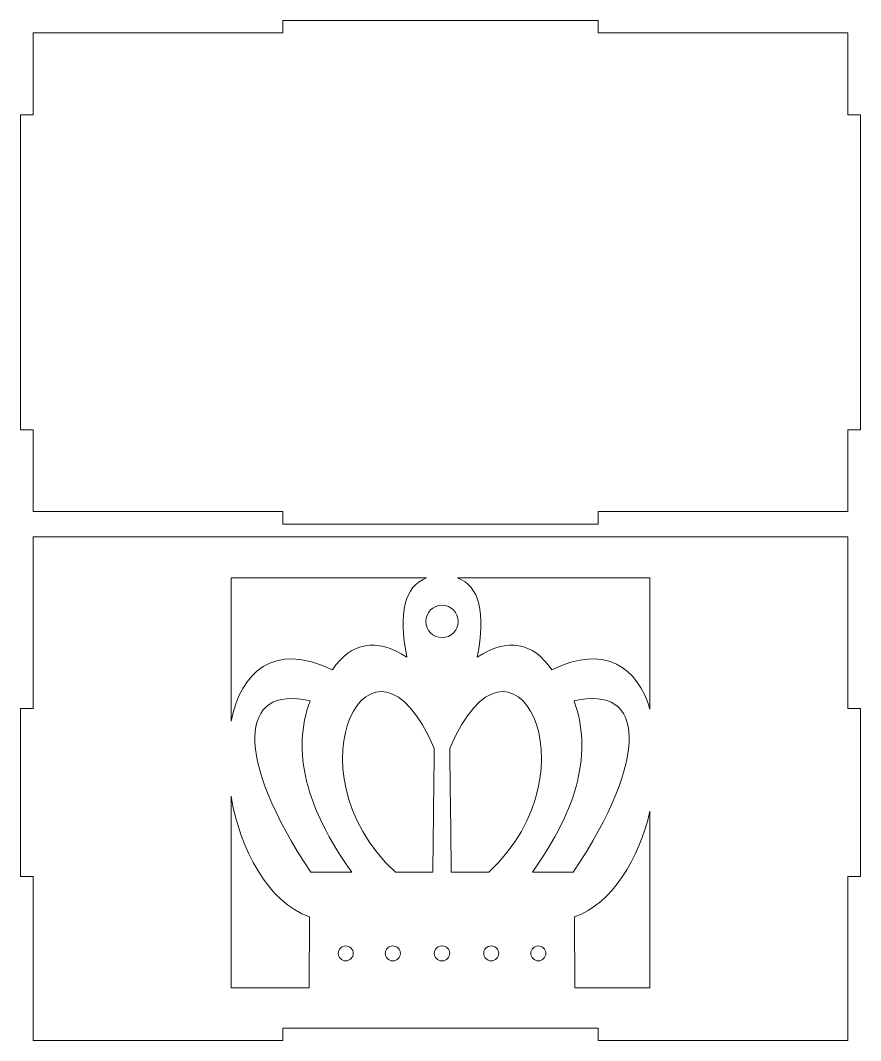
# Model space of a CAD drawing. Header units: millimetres. Extents: x -1460 to 1460, y -777 to 775.
# Drawn here: x -275.2 to -75.2, y -775.1 to -532.1 of the extents above; entities that cross this region are included whole.
import ezdxf

# ---------------------------------------------------------------- set-up
doc = ezdxf.new("R2010")
doc.units = ezdxf.units.MM
doc.header["$MEASUREMENT"] = 0
doc.layers.add('Camada 1', color=7, linetype='Continuous')

msp = doc.modelspace()

# ---------------------------------------------------------------- linework, layer by layer
at = {"layer": 'Camada 1', "color": 250, "lineweight": 20}
for points, knots in [([(-137.7483, -532.1064), (-137.7483, -532.1064), (-212.7483, -532.1064), (-212.7483, -532.1064), (-212.7483, -532.1064), (-212.7483, -532.1064), (-212.7483, -535.1064), (-212.7483, -535.1064), (-212.7483, -535.1064), (-212.7483, -535.1064), (-272.2483, -535.1064), (-272.2483, -535.1064), (-272.2483, -535.1064), (-272.2483, -535.1064), (-272.2483, -554.6064), (-272.2483, -554.6064), (-272.2483, -554.6064), (-272.2483, -554.6064), (-275.2483, -554.6064), (-275.2483, -554.6064), (-275.2483, -554.6064), (-275.2483, -554.6064), (-275.2483, -629.6064), (-275.2483, -629.6064), (-275.2483, -629.6064), (-275.2483, -629.6064), (-272.2483, -629.6064), (-272.2483, -629.6064), (-272.2483, -629.6064), (-272.2483, -629.6064), (-272.2483, -649.1064), (-272.2483, -649.1064), (-272.2483, -649.1064), (-272.2483, -649.1064), (-212.7483, -649.1064), (-212.7483, -649.1064), (-212.7483, -649.1064), (-212.7483, -649.1064), (-212.7483, -652.1064), (-212.7483, -652.1064), (-212.7483, -652.1064), (-212.7483, -652.1064), (-137.7483, -652.1064), (-137.7483, -652.1064), (-137.7483, -652.1064), (-137.7483, -652.1064), (-137.7483, -649.1064), (-137.7483, -649.1064), (-137.7483, -649.1064), (-137.7483, -649.1064), (-78.2483, -649.1064), (-78.2483, -649.1064), (-78.2483, -649.1064), (-78.2483, -649.1064), (-78.2483, -629.6064), (-78.2483, -629.6064), (-78.2483, -629.6064), (-78.2483, -629.6064), (-75.2483, -629.6064), (-75.2483, -629.6064), (-75.2483, -629.6064), (-75.2483, -629.6064), (-75.2483, -554.6064), (-75.2483, -554.6064), (-75.2483, -554.6064), (-75.2483, -554.6064), (-78.2483, -554.6064), (-78.2483, -554.6064), (-78.2483, -554.6064), (-78.2483, -554.6064), (-78.2483, -535.1064), (-78.2483, -535.1064), (-78.2483, -535.1064), (-78.2483, -535.1064), (-137.7483, -535.1064), (-137.7483, -535.1064), (-137.7483, -535.1064), (-137.7483, -535.1064), (-137.7483, -532.1064), (-137.7483, -532.1064)], [0, 0, 0, 0, 0.04761905, 0.04761905, 0.04761905, 0.04761905, 0.0952381, 0.0952381, 0.0952381, 0.0952381, 0.14285714, 0.14285714, 0.14285714, 0.14285714, 0.19047619, 0.19047619, 0.19047619, 0.19047619, 0.23809524, 0.23809524, 0.23809524, 0.23809524, 0.28571429, 0.28571429, 0.28571429, 0.28571429, 0.33333333, 0.33333333, 0.33333333, 0.33333333, 0.38095238, 0.38095238, 0.38095238, 0.38095238, 0.42857143, 0.42857143, 0.42857143, 0.42857143, 0.47619048, 0.47619048, 0.47619048, 0.47619048, 0.52380952, 0.52380952, 0.52380952, 0.52380952, 0.57142857, 0.57142857, 0.57142857, 0.57142857, 0.61904762, 0.61904762, 0.61904762, 0.61904762, 0.66666667, 0.66666667, 0.66666667, 0.66666667, 0.71428571, 0.71428571, 0.71428571, 0.71428571, 0.76190476, 0.76190476, 0.76190476, 0.76190476, 0.80952381, 0.80952381, 0.80952381, 0.80952381, 0.85714286, 0.85714286, 0.85714286, 0.85714286, 0.9047619, 0.9047619, 0.9047619, 0.9047619, 1, 1, 1, 1]), ([(-177.7484, -655.1064), (-177.7484, -655.1064), (-252.7484, -655.1064), (-252.7484, -655.1064), (-252.7484, -655.1064), (-252.7484, -655.1064), (-272.2484, -655.1064), (-272.2484, -655.1064), (-272.2484, -655.1064), (-272.2484, -655.1064), (-272.2485, -684.6065), (-272.2485, -684.6065), (-272.2485, -684.6065), (-272.2485, -684.6065), (-272.2485, -695.9992), (-272.2485, -695.9992), (-272.2485, -695.9992), (-272.2485, -695.9992), (-275.2485, -695.9993), (-275.2485, -695.9993), (-275.2485, -695.9993), (-275.2485, -695.9993), (-275.2484, -735.9992), (-275.2484, -735.9992), (-275.2484, -735.9992), (-275.2484, -735.9992), (-272.2484, -735.9992), (-272.2484, -735.9992), (-272.2484, -735.9992), (-272.2484, -735.9992), (-272.2484, -769.6065), (-272.2484, -769.6065), (-272.2484, -769.6065), (-272.2484, -769.6065), (-272.2484, -775.1065), (-272.2484, -775.1065), (-272.2484, -775.1065), (-272.2484, -775.1065), (-212.7484, -775.1065), (-212.7484, -775.1065), (-212.7484, -775.1065), (-212.7484, -775.1065), (-212.7484, -772.1065), (-212.7484, -772.1065), (-212.7484, -772.1065), (-212.7484, -772.1065), (-137.7484, -772.1065), (-137.7484, -772.1065), (-137.7484, -772.1065), (-137.7484, -772.1065), (-137.7484, -775.1065), (-137.7484, -775.1065), (-137.7484, -775.1065), (-137.7484, -775.1065), (-78.2483, -775.1065), (-78.2483, -775.1065), (-78.2483, -775.1065), (-78.2483, -775.1065), (-78.2483, -735.9992), (-78.2483, -735.9992), (-78.2483, -735.9992), (-78.2483, -735.9992), (-75.2483, -735.9992), (-75.2483, -735.9992), (-75.2483, -735.9992), (-75.2483, -735.9992), (-75.2484, -695.9992), (-75.2484, -695.9992), (-75.2484, -695.9992), (-75.2484, -695.9992), (-78.2483, -695.9993), (-78.2483, -695.9993), (-78.2483, -695.9993), (-78.2483, -695.9993), (-78.2483, -655.1064), (-78.2483, -655.1064), (-78.2483, -655.1064), (-78.2483, -655.1064), (-177.7484, -655.1064), (-177.7484, -655.1064)], [0, 0, 0, 0, 0.04761905, 0.04761905, 0.04761905, 0.04761905, 0.0952381, 0.0952381, 0.0952381, 0.0952381, 0.14285714, 0.14285714, 0.14285714, 0.14285714, 0.19047619, 0.19047619, 0.19047619, 0.19047619, 0.23809524, 0.23809524, 0.23809524, 0.23809524, 0.28571429, 0.28571429, 0.28571429, 0.28571429, 0.33333333, 0.33333333, 0.33333333, 0.33333333, 0.38095238, 0.38095238, 0.38095238, 0.38095238, 0.42857143, 0.42857143, 0.42857143, 0.42857143, 0.47619048, 0.47619048, 0.47619048, 0.47619048, 0.52380952, 0.52380952, 0.52380952, 0.52380952, 0.57142857, 0.57142857, 0.57142857, 0.57142857, 0.61904762, 0.61904762, 0.61904762, 0.61904762, 0.66666667, 0.66666667, 0.66666667, 0.66666667, 0.71428571, 0.71428571, 0.71428571, 0.71428571, 0.76190476, 0.76190476, 0.76190476, 0.76190476, 0.80952381, 0.80952381, 0.80952381, 0.80952381, 0.85714286, 0.85714286, 0.85714286, 0.85714286, 0.9047619, 0.9047619, 0.9047619, 0.9047619, 1, 1, 1, 1]), ([(-225.1159, -699.0597), (-225.1159, -699.0597), (-225.1159, -664.9026), (-225.1159, -664.9026), (-225.1159, -664.9026), (-225.1159, -664.9026), (-178.5924, -664.9026), (-178.5924, -664.9026), (-178.5924, -664.9026), (-183.7642, -666.915), (-185.3655, -673.1645), (-183.2621, -683.7525), (-183.2621, -683.7525), (-190.5481, -679.1451), (-196.4593, -680.1483), (-200.9954, -686.7623), (-200.9954, -686.7623), (-215.0667, -680.0024), (-222.7471, -687.4185), (-225.1159, -699.0597)], [0, 0, 0, 0, 0.16666667, 0.16666667, 0.16666667, 0.16666667, 0.33333333, 0.33333333, 0.33333333, 0.33333333, 0.5, 0.5, 0.5, 0.5, 0.66666667, 0.66666667, 0.66666667, 0.66666667, 1, 1, 1, 1]), ([(-171.1743, -664.9026), (-171.1743, -664.9026), (-125.3807, -664.9026), (-125.3807, -664.9026), (-125.3807, -664.9026), (-125.3807, -664.9026), (-125.3807, -696.1529), (-125.3807, -696.1529), (-125.3807, -696.1529), (-128.3901, -686.2469), (-135.9115, -680.5843), (-148.7715, -686.7623), (-148.7715, -686.7623), (-153.3075, -680.1483), (-159.2188, -679.1451), (-166.5047, -683.7525), (-166.5047, -683.7525), (-164.4014, -673.1645), (-166.0027, -666.915), (-171.1743, -664.9026)], [0, 0, 0, 0, 0.16666667, 0.16666667, 0.16666667, 0.16666667, 0.33333333, 0.33333333, 0.33333333, 0.33333333, 0.5, 0.5, 0.5, 0.5, 0.66666667, 0.66666667, 0.66666667, 0.66666667, 1, 1, 1, 1]), ([(-185.999, -735.0039), (-212.3514, -710.502), (-191.339, -671.004), (-176.718, -705.5528), (-176.718, -705.5528), (-176.963, -725.6464), (-177.0805, -734.0418), (-177.0805, -735.0049), (-177.0805, -735.0049), (-183.4847, -735.0043), (-186.4577, -735.0039), (-185.999, -735.0039)], [0, 0, 0, 0, 0.25, 0.25, 0.25, 0.25, 0.5, 0.5, 0.5, 0.5, 1, 1, 1, 1]), ([(-178.7361, -675.2655), (-178.7361, -673.1361), (-177.0121, -671.4096), (-174.8836, -671.4059), (-174.8836, -671.4059), (-172.7547, -671.4096), (-171.0307, -673.1361), (-171.0307, -675.2655), (-171.0307, -675.2655), (-171.0307, -677.3947), (-172.7547, -679.1212), (-174.8833, -679.1249), (-174.8833, -679.1249), (-177.0121, -679.1212), (-178.7361, -677.3947), (-178.7361, -675.2655)], [0, 0, 0, 0, 0.2, 0.2, 0.2, 0.2, 0.4, 0.4, 0.4, 0.4, 0.6, 0.6, 0.6, 0.6, 1, 1, 1, 1]), ([(-172.6863, -735.0049), (-172.6863, -734.0418), (-172.8038, -725.6464), (-173.0488, -705.5528), (-173.0488, -705.5528), (-158.4278, -671.004), (-137.4154, -710.502), (-163.7678, -735.0039), (-163.7678, -735.0039), (-163.3091, -735.0039), (-166.2821, -735.0043), (-172.6863, -735.0049)], [0, 0, 0, 0, 0.25, 0.25, 0.25, 0.25, 0.5, 0.5, 0.5, 0.5, 1, 1, 1, 1]), ([(-206.1217, -735.0051), (-224.4635, -707.553), (-223.2382, -690.1853), (-206.3055, -694.2053), (-206.3055, -694.2053), (-210.6916, -706.0926), (-207.3839, -719.677), (-196.3823, -734.9585), (-196.3823, -734.9585), (-196.3823, -734.9585), (-206.1217, -735.0051), (-206.1217, -735.0051)], [0, 0, 0, 0, 0.25, 0.25, 0.25, 0.25, 0.5, 0.5, 0.5, 0.5, 1, 1, 1, 1]), ([(-153.3846, -734.9585), (-142.383, -719.677), (-139.0752, -706.0926), (-143.4614, -694.2053), (-143.4614, -694.2053), (-126.5286, -690.1853), (-125.3033, -707.553), (-143.6452, -735.0051), (-143.6452, -735.0051), (-143.6452, -735.0051), (-153.3846, -734.9585), (-153.3846, -734.9585)], [0, 0, 0, 0, 0.25, 0.25, 0.25, 0.25, 0.5, 0.5, 0.5, 0.5, 1, 1, 1, 1]), ([(-225.1159, -762.532), (-225.1159, -762.532), (-225.1159, -716.8537), (-225.1159, -716.8537), (-225.1159, -716.8537), (-222.9322, -729.6194), (-216.3945, -742.0706), (-206.4161, -745.6648), (-206.4161, -745.6648), (-206.4161, -745.6648), (-206.4988, -762.532), (-206.4988, -762.532), (-206.4988, -762.532), (-206.4988, -762.532), (-225.1159, -762.532), (-225.1159, -762.532)], [0, 0, 0, 0, 0.2, 0.2, 0.2, 0.2, 0.4, 0.4, 0.4, 0.4, 0.6, 0.6, 0.6, 0.6, 1, 1, 1, 1]), ([(-143.268, -762.532), (-143.268, -762.532), (-143.3507, -745.6648), (-143.3507, -745.6648), (-143.3507, -745.6648), (-134.3109, -742.4087), (-128.093, -731.8817), (-125.3807, -720.4399), (-125.3807, -720.4399), (-125.3807, -720.4399), (-125.3807, -762.532), (-125.3807, -762.532), (-125.3807, -762.532), (-125.3807, -762.532), (-143.268, -762.532), (-143.268, -762.532)], [0, 0, 0, 0, 0.2, 0.2, 0.2, 0.2, 0.4, 0.4, 0.4, 0.4, 0.6, 0.6, 0.6, 0.6, 1, 1, 1, 1]), ([(-199.5998, -754.3354), (-199.5998, -753.3575), (-198.7974, -752.5647), (-197.8078, -752.5647), (-197.8078, -752.5647), (-196.8181, -752.5647), (-196.016, -753.3575), (-196.016, -754.3354), (-196.016, -754.3354), (-196.016, -755.3136), (-196.8181, -756.1062), (-197.8078, -756.1062), (-197.8078, -756.1062), (-198.7974, -756.1062), (-199.5998, -755.3136), (-199.5998, -754.3354)], [0, 0, 0, 0, 0.2, 0.2, 0.2, 0.2, 0.4, 0.4, 0.4, 0.4, 0.6, 0.6, 0.6, 0.6, 1, 1, 1, 1]), ([(-188.3889, -754.3354), (-188.3889, -753.3575), (-187.5866, -752.5647), (-186.5969, -752.5647), (-186.5969, -752.5647), (-185.6074, -752.5647), (-184.8051, -753.3575), (-184.8051, -754.3354), (-184.8051, -754.3354), (-184.8051, -755.3136), (-185.6074, -756.1062), (-186.5969, -756.1062), (-186.5969, -756.1062), (-187.5866, -756.1062), (-188.3889, -755.3136), (-188.3889, -754.3354)], [0, 0, 0, 0, 0.2, 0.2, 0.2, 0.2, 0.4, 0.4, 0.4, 0.4, 0.6, 0.6, 0.6, 0.6, 1, 1, 1, 1]), ([(-174.8836, -752.5657), (-174.8836, -752.5657), (-174.8254, -752.5647), (-174.8254, -752.5647), (-174.8254, -752.5647), (-173.8358, -752.5647), (-173.0336, -753.3575), (-173.0336, -754.3354), (-173.0336, -754.3354), (-173.0336, -755.3136), (-173.8358, -756.1062), (-174.8254, -756.1062), (-174.8254, -756.1062), (-174.8254, -756.1062), (-174.8833, -756.1054), (-174.8833, -756.1054), (-174.8833, -756.1054), (-174.8833, -756.1054), (-174.9414, -756.1062), (-174.9414, -756.1062), (-174.9414, -756.1062), (-175.9311, -756.1062), (-176.7332, -755.3136), (-176.7332, -754.3354), (-176.7332, -754.3354), (-176.7332, -753.3575), (-175.9311, -752.5647), (-174.9414, -752.5647), (-174.9414, -752.5647), (-174.9414, -752.5647), (-174.8836, -752.5657), (-174.8836, -752.5657)], [0, 0, 0, 0, 0.11111111, 0.11111111, 0.11111111, 0.11111111, 0.22222222, 0.22222222, 0.22222222, 0.22222222, 0.33333333, 0.33333333, 0.33333333, 0.33333333, 0.44444444, 0.44444444, 0.44444444, 0.44444444, 0.55555556, 0.55555556, 0.55555556, 0.55555556, 0.66666667, 0.66666667, 0.66666667, 0.66666667, 0.77777778, 0.77777778, 0.77777778, 0.77777778, 1, 1, 1, 1]), ([(-164.9617, -754.3354), (-164.9617, -753.3575), (-164.1594, -752.5647), (-163.1699, -752.5647), (-163.1699, -752.5647), (-162.1802, -752.5647), (-161.3779, -753.3575), (-161.3779, -754.3354), (-161.3779, -754.3354), (-161.3779, -755.3136), (-162.1802, -756.1062), (-163.1699, -756.1062), (-163.1699, -756.1062), (-164.1594, -756.1062), (-164.9617, -755.3136), (-164.9617, -754.3354)], [0, 0, 0, 0, 0.2, 0.2, 0.2, 0.2, 0.4, 0.4, 0.4, 0.4, 0.6, 0.6, 0.6, 0.6, 1, 1, 1, 1]), ([(-153.7509, -754.3354), (-153.7509, -753.3575), (-152.9487, -752.5647), (-151.9591, -752.5647), (-151.9591, -752.5647), (-150.9694, -752.5647), (-150.1671, -753.3575), (-150.1671, -754.3354), (-150.1671, -754.3354), (-150.1671, -755.3136), (-150.9694, -756.1062), (-151.9591, -756.1062), (-151.9591, -756.1062), (-152.9487, -756.1062), (-153.7509, -755.3136), (-153.7509, -754.3354)], [0, 0, 0, 0, 0.2, 0.2, 0.2, 0.2, 0.4, 0.4, 0.4, 0.4, 0.6, 0.6, 0.6, 0.6, 1, 1, 1, 1])]:
    msp.add_open_spline(points, degree=3, knots=knots, dxfattribs=at)

doc.saveas('drawing.dxf')
